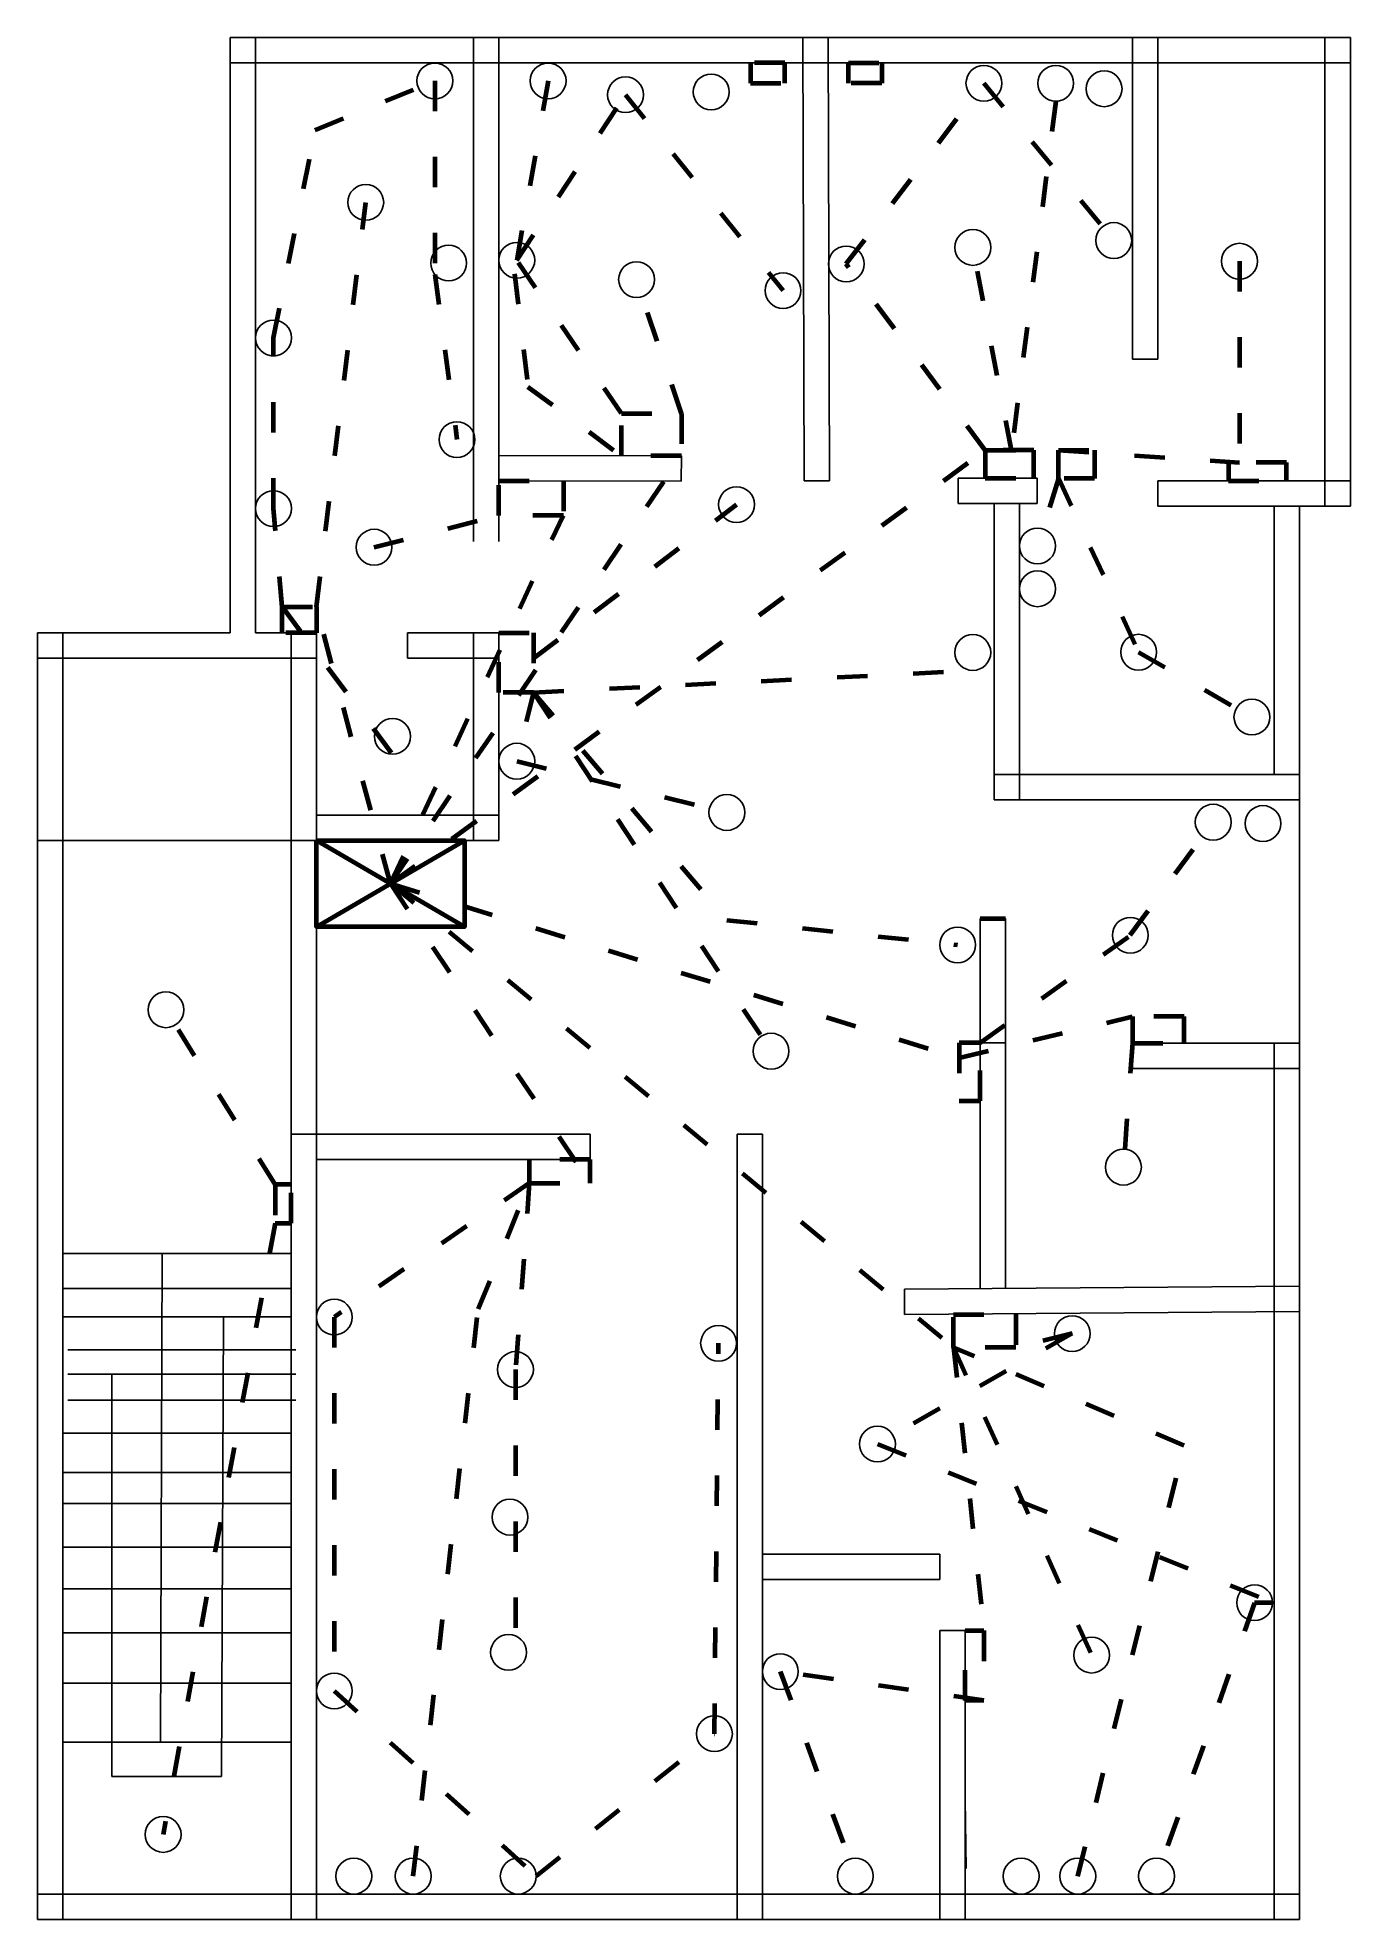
# Model space of a CAD drawing. Header units: inches. Extents: x 152 to 670, y -503 to 240.
import ezdxf

# ---------------------------------------------------------------- set-up
doc = ezdxf.new("R2010")
doc.units = ezdxf.units.IN
doc.header["$MEASUREMENT"] = 0
doc.linetypes.add('ACAD_ISO03W100', pattern=[30, 12, -18])

msp = doc.modelspace()

# ---------------------------------------------------------------- linework, layer by layer
for p, q in [((227.63, 239.57), (333.63, 239.57)), ((227.63, 239.57), (227.63, 4.57)), ((227.63, 4.57), (227.63, 239.57)), ((237.63, 4.57), (237.63, 239.57)), ((323.63, 40.57), (323.63, 239.57)), ((333.63, 239.57), (463.63, 239.57)), ((333.63, 239.57), (333.63, 40.57)), ((333.63, 40.57), (333.63, 239.57)), ((453.63, 239.54), (454.15, 64.55)), ((463.63, 239.57), (463.63, 239.57)), ((463.63, 239.57), (464.15, 64.57)), ((463.63, 239.57), (593.63, 239.57)), ((583.63, 239.57), (583.63, 112.57)), ((593.63, 239.57), (593.63, 112.57)), ((593.63, 239.57), (669.63, 239.57)), ((659.63, 239.57), (659.63, 54.57)), ((669.63, 239.57), (669.63, 54.57)), ((227.63, 229.57), (333.63, 229.57)), ((333.63, 229.57), (463.63, 229.57)), ((463.63, 229.57), (593.63, 229.57)), ((593.63, 229.57), (669.63, 229.57)), ((583.63, 147.72), (583.63, 112.57)), ((583.63, 112.57), (593.63, 112.57)), ((333.65, 74.55), (405.65, 74.42)), ((405.65, 74.42), (405.63, 64.42)), ((333.63, 64.55), (405.63, 64.42)), ((454.15, 64.55), (464.15, 64.57)), ((464.15, 64.57), (464.15, 64.57)), ((546.04, 65.59), (514.85, 65.59)), ((514.85, 65.59), (514.85, 55.59)), ((546.04, 65.59), (546.04, 55.59)), ((669.63, 64.57), (593.63, 64.57)), ((593.63, 64.57), (593.63, 54.57)), ((546.04, 55.59), (514.85, 55.59)), ((529.11, -61.43), (529.11, 55.59)), ((539.11, -61.43), (539.11, 55.59)), ((669.63, 54.57), (593.63, 54.57)), ((639.63, -51.43), (639.63, 54.57)), ((649.63, -51.43), (649.63, 54.57)), ((227.63, 4.57), (151.63, 4.57)), ((151.63, 4.57), (151.63, -77.43)), ((161.63, 4.57), (161.63, -77.43)), ((237.63, 4.57), (261.63, 4.57)), ((251.63, 4.57), (251.63, -77.43)), ((261.63, 4.57), (261.63, -77.43)), ((333.63, 4.57), (297.63, 4.57)), ((297.63, 4.57), (297.63, -5.43)), ((323.63, -77.43), (323.63, 4.57)), ((333.63, -77.43), (333.63, 4.57)), ((237.63, -5.43), (151.63, -5.43)), ((237.63, -5.43), (261.63, -5.43)), ((333.63, -5.43), (297.63, -5.43)), ((649.63, -51.43), (529.11, -51.43)), ((649.63, -157.43), (649.63, -51.43)), ((649.63, -61.43), (529.11, -61.43)), ((261.63, -67.43), (333.63, -67.43)), ((151.63, -77.43), (261.63, -77.43)), ((151.63, -77.43), (151.63, -193.43)), ((161.63, -77.43), (161.63, -193.43)), ((251.63, -77.43), (251.63, -193.43)), ((261.63, -77.43), (333.63, -77.43)), ((261.63, -77.43), (261.63, -203.43)), ((523.52, -254.25), (523.52, -108.25)), ((533.52, -254.25), (533.52, -108.25)), ((523.52, -157.35), (523.52, -254.32)), ((523.52, -157.35), (533.52, -157.35)), ((533.52, -157.35), (533.52, -254.32)), ((649.63, -157.43), (583.63, -157.43)), ((583.63, -157.43), (583.63, -167.43)), ((639.63, -253.43), (639.63, -157.43)), ((649.63, -253.43), (649.63, -157.43)), ((649.63, -167.43), (583.63, -167.43)), ((583.63, -167.43), (583.63, -167.43)), ((151.63, -193.43), (151.63, -503.43)), ((161.63, -193.43), (161.63, -503.43)), ((251.63, -503.43), (251.63, -193.43)), ((251.63, -193.43), (261.63, -193.43)), ((261.63, -503.43), (261.63, -193.43)), ((261.63, -193.43), (369.63, -193.43)), ((369.63, -193.43), (369.63, -203.43)), ((427.63, -503.43), (427.63, -193.43)), ((427.63, -193.43), (437.63, -193.43)), ((437.63, -503.43), (437.63, -193.43)), ((261.63, -203.43), (369.63, -203.43)), ((161.63, -240.48), (251.63, -240.48)), ((200.77, -240.48), (200.11, -433.51)), ((161.63, -254.33), (251.63, -254.33)), ((649.63, -253.43), (493.64, -254.53)), ((493.64, -254.53), (493.64, -254.53)), ((493.64, -254.53), (493.71, -264.53)), ((493.64, -254.53), (493.64, -254.53)), ((493.64, -254.53), (493.64, -254.53)), ((493.64, -254.53), (493.64, -254.53)), ((639.63, -503.43), (639.63, -253.43)), ((649.63, -503.43), (649.63, -253.43)), ((161.63, -265.58), (251.63, -265.58)), ((225.03, -265.58), (224.22, -446.95)), ((649.7, -263.43), (493.71, -264.53)), ((163.57, -278.56), (253.57, -278.56)), ((163.57, -288.09), (253.57, -288.09)), ((180.84, -446.99), (180.84, -288.09)), ((163.57, -298.47), (253.57, -298.47)), ((161.63, -311.46), (251.63, -311.46)), ((161.63, -327.04), (251.63, -327.04)), ((161.63, -339.16), (251.63, -339.16)), ((161.63, -356.47), (251.63, -356.47)), ((437.63, -359.24), (507.63, -359.24)), ((507.63, -359.24), (507.63, -369.24)), ((437.63, -369.24), (507.63, -369.24)), ((161.63, -372.92), (251.63, -372.92)), ((161.63, -390.23), (251.63, -390.23)), ((507.63, -503.43), (507.63, -389.43)), ((507.63, -389.43), (517.63, -389.43)), ((517.63, -503.43), (517.63, -389.43)), ((161.63, -410.14), (251.63, -410.14)), ((161.63, -433.51), (251.63, -433.51)), ((180.84, -446.99), (224.22, -446.95)), ((518.06, -483.28), (517.63, -456.09)), ((151.63, -493.43), (261.63, -493.43)), ((261.63, -493.43), (437.63, -493.43)), ((437.63, -493.43), (517.63, -493.43)), ((517.63, -493.43), (649.63, -493.43)), ((151.63, -503.43), (261.63, -503.43)), ((261.63, -503.43), (437.63, -503.43)), ((437.63, -503.43), (517.63, -503.43)), ((517.63, -503.43), (649.63, -503.43))]:
    msp.add_line(p, q)
at = {"color": 7, "linetype": 'ACAD_ISO03W100', "lineweight": 100}
for p, q in [((261.17, 203.02), (308.37, 222.48)), ((308.37, 222.48), (308.37, 146.07)), ((340.7, 151.66), (383.61, 217.03)), ((383.61, 217.03), (445.76, 139.68)), ((470.73, 150.2), (525.03, 221.55)), ((525.03, 221.55), (576.28, 159.46)), ((244.7, 121.01), (261.17, 203.02)), ((381.99, 91.21), (340.7, 151.66)), ((525.59, 76.67), (470.73, 150.2)), ((308.37, 146.07), (317.09, 80.85)), ((244.7, 53.62), (244.7, 121.01)), ((248.06, 14.89), (244.7, 53.62)), ((347.29, -18.98), (520.65, -10.27)), ((347.29, -18.98), (340.7, -46.12)), ((347.29, -18.98), (423.64, -108.85)), ((347.29, -18.98), (441.05, -160.62)), ((423.64, -108.85), (514.66, -118.68)), ((245.33, -213.32), (202.26, -144.27)), ((583.63, -157.43), (580.09, -206.42)), ((559.9, -272.16), (537.57, -277.6)), ((525.03, -417.04), (444.7, -405.61)), ((444.7, -405.61), (474.3, -486.36))]:
    msp.add_line(p, q, dxfattribs=at)
at = {"color": 4, "linetype": 'ACAD_ISO03W100', "lineweight": 100}
for p, q in [((353.07, 222.48), (340.7, 151.66)), ((553.38, 214.48), (535.96, 76.67)), ((339.76, 146.25), (345.12, 101.7)), ((345.12, 101.7), (381.99, 74.46)), ((325.48, -262.37), (345.65, -212.78)), ((299.83, -486.36), (325.48, -262.37)), ((604.09, -316.29), (513.03, -277.6)), ((562.08, -486.36), (604.09, -316.29))]:
    msp.add_line(p, q, dxfattribs=at)
at = {"color": 3, "linetype": 'ACAD_ISO03W100', "lineweight": 100}
for p, q in [((261.63, 14.89), (281.11, 174.54)), ((535.96, 76.67), (520.66, 156.73)), ((405.65, 91.21), (387.97, 144.04)), ((340.7, -46.12), (423.6, -66.38)), ((345.65, -212.78), (340.18, -286.32)), ((513.03, -277.6), (567.54, -399.08)), ((340.18, -286.32), (340.18, -397.99))]:
    msp.add_line(p, q, dxfattribs=at)
at = {"linetype": 'ACAD_ISO03W100', "lineweight": 100}
for p, q in [((625.89, 151.29), (625.89, 64.57)), ((554.48, 65.55), (546.18, 38.85)), ((554.48, 65.55), (586.08, -3.09)), ((347.29, -5.43), (427.42, 55.19)), ((284.38, 38.37), (333.63, 50.9)), ((248.06, 14.89), (291.66, -43.39)), ((586.08, -3.09), (630.79, -28.69)), ((582.81, -114.86), (615.52, -70.2)), ((523.52, -108.25), (533.52, -108.25)), ((533.52, -108.25), (533.52, -108.25)), ((523.52, -157.35), (582.81, -114.86)), ((345.65, -212.78), (268.7, -265.62)), ((245.33, -228.57), (201.15, -469.89)), ((268.7, -265.62), (268.7, -413.24)), ((559.9, -272.16), (483.03, -315.74)), ((418.69, -430.13), (420.33, -275.97)), ((483.03, -315.74), (638.94, -378.38)), ((631.87, -378.38), (593.16, -486.36)), ((638.94, -378.38), (631.87, -378.38)), ((268.7, -413.24), (348.34, -486.36)), ((348.34, -486.36), (418.69, -430.13))]:
    msp.add_line(p, q, dxfattribs=at)
at = {"color": 1, "linetype": 'ACAD_ISO03W100', "lineweight": 100}
for p, q in [((290.85, -94.46), (525.59, 76.67)), ((290.85, -94.46), (405.65, 74.42)), ((525.59, 76.67), (554.48, 76.67)), ((554.48, 76.67), (625.89, 71.77)), ((290.85, -94.46), (359.09, 50.9)), ((290.85, -94.46), (261.63, 14.89)), ((290.85, -94.46), (515.22, -163.25)), ((290.85, -94.46), (369.63, -212.78)), ((290.85, -94.46), (513.03, -277.6)), ((515.22, -163.25), (583.63, -146.99)), ((513.03, -277.6), (525.03, -389.43))]:
    msp.add_line(p, q, dxfattribs=at)
at = {"color": 7, "lineweight": 100}
for p, q in [((320.06, -111.5), (261.63, -77.43)), ((261.63, -111.5), (320.06, -77.43))]:
    msp.add_line(p, q, dxfattribs=at)
at = {"linetype": 'ACAD_ISO03W100', "lineweight": 100}
for points in [[(446.53, 229.57), (432.9, 229.57), (432.9, 221.57), (446.53, 221.57)], [(471.61, 229.57), (484.7, 229.57), (484.7, 221.57), (471.61, 221.57)], [(405.65, 74.42), (381.99, 74.42), (381.99, 91.21), (405.65, 91.21)], [(525.59, 65.59), (544.67, 65.59), (544.67, 76.67), (525.59, 76.67)], [(568.65, 65.55), (554.48, 65.55), (554.48, 76.67), (568.65, 76.67)], [(621.55, 64.57), (644.45, 64.57), (644.45, 71.77), (621.55, 71.77)], [(333.63, 64.55), (359.09, 64.55), (359.09, 50.9), (333.63, 50.9)], [(261.63, 4.57), (248.06, 4.57), (248.06, 14.89), (261.63, 14.89)], [(333.63, 4.57), (347.29, 4.57), (347.29, -18.98), (333.63, -18.98)], [(583.63, -157.43), (604.09, -157.43), (604.09, -146.99), (583.63, -146.99)], [(523.52, -157.35), (515.22, -157.35), (515.22, -180.22), (523.52, -180.22)], [(369.63, -203.43), (345.65, -203.43), (345.65, -212.78), (369.63, -212.78)], [(251.63, -213.32), (245.33, -213.32), (245.33, -228.57), (251.63, -228.57)], [(513.03, -264.53), (537.57, -264.53), (537.57, -277.6), (513.03, -277.6)]]:
    msp.add_lwpolyline(points, close=True, dxfattribs=at)
at = {"color": 7, "lineweight": 100}
msp.add_lwpolyline([(261.63, -77.43), (320.06, -77.43), (320.06, -111.5), (261.63, -111.5)], close=True, dxfattribs=at)
at = {"color": 7, "linetype": 'ACAD_ISO03W100', "lineweight": 100}
msp.add_lwpolyline([(517.63, -389.43), (525.03, -389.43), (525.03, -417.04), (517.63, -417.04)], close=True, dxfattribs=at)
for centre in [(308.37, 222.48), (353.07, 222.48), (383.61, 217.03), (417.41, 218.12), (525.03, 221.55), (553.38, 221.55), (572.46, 219.38), (281.11, 174.54), (520.66, 156.73), (576.28, 159.46), (313.82, 150.58), (340.7, 151.66), (470.73, 150.2), (625.89, 151.29), (387.97, 144.04), (445.76, 139.68), (244.7, 121.01), (317.09, 80.85), (244.7, 53.62), (427.42, 55.19), (284.38, 38.37), (546.18, 38.85), (546.18, 21.96), (520.65, -3.2), (586.08, -3.09), (630.79, -28.69), (291.66, -36.32), (340.7, -46.12), (423.6, -66.38), (615.52, -70.2), (635.15, -70.74), (582.81, -114.86), (514.66, -118.68), (202.26, -144.27), (441.05, -160.62), (580.09, -206.42), (268.7, -265.62), (559.9, -272.16), (420.33, -275.97), (340.18, -286.32), (483.03, -315.74), (338, -344.61), (631.87, -378.38), (337.45, -397.99), (567.54, -399.08), (444.7, -405.61), (268.7, -413.24), (418.69, -430.13), (201.15, -469.89), (276.39, -486.36), (299.83, -486.36), (341.27, -486.36), (474.3, -486.36), (539.73, -486.36), (562.08, -486.36), (593.16, -486.36)]:
    msp.add_circle(centre, 7.07)

doc.saveas('drawing.dxf')
